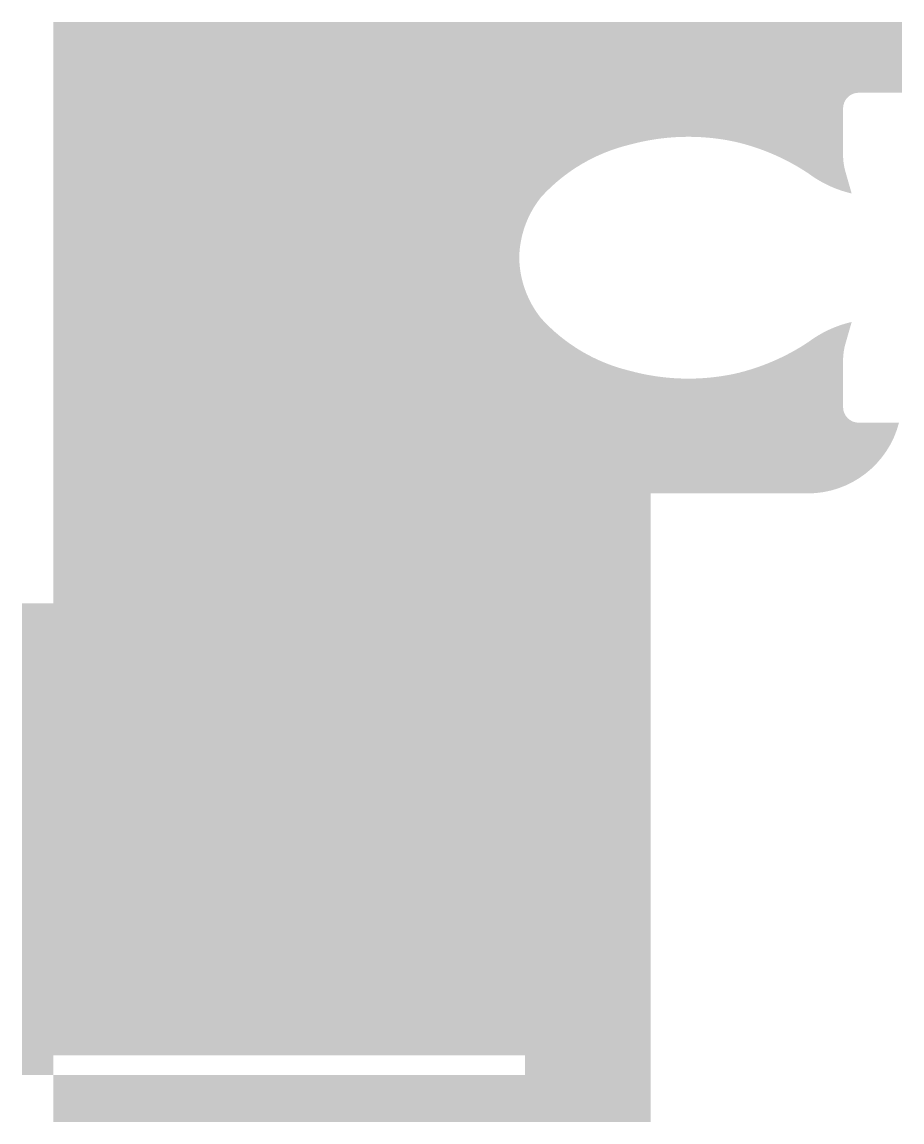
# Model space of a CAD drawing. Header units: metres. Extents: x -292.6 to -236.6, y 536.7 to 606.7.
import ezdxf

# ---------------------------------------------------------------- set-up
doc = ezdxf.new("R2010")
doc.units = ezdxf.units.M

msp = doc.modelspace()

# ---------------------------------------------------------------- hatches: boundary and pattern name
at = {"layer": 'HATCH'}
h = msp.add_hatch(color=7, dxfattribs=at)
h.dxf.hatch_style = 1
edge = h.paths.add_edge_path()
edge.add_line((-290.6467549817548, 606.6831868166429), (-236.6467529817549, 606.6831868166429))
edge.add_line((-236.6467529817549, 606.6831868166429), (-236.6467529817549, 602.183186816643))
edge.add_line((-236.6467529817549, 602.183186816643), (-239.3967529817548, 602.1831868166432))
edge.add_arc((-239.3967529817548, 601.1831868166432), 1, 90, 180)
edge.add_line((-240.3967529817549, 601.1831868166432), (-240.3967529817549, 598.2434065952041))
edge.add_arc((-236.3967529817546, 598.2434065952041), 4.000000000000227, 180, 195.9453959009186)
edge.add_line((-240.2428487723182, 597.1445220836149), (-239.8506983209272, 595.7719955037462))
edge.add_arc((-238.2020369817549, 602.9282448166427), 7.343703999999841, 233.3470609999996, 257.0265235564532, ccw=False)
edge.add_arc((-250.4614579374639, 585.2535006618201), 14.17270187848152, 56.242486789972, 77.10847013945632)
edge.add_arc((-250.2417528974147, 585.229894566444), 14.14839719909901, 77.99713179139148, 105.3940012265789)
edge.add_arc((-251.3764948807135, 588.0531396925403), 11.13055315827159, 103.6199221980036, 137.6622118780855)
edge.add_arc((-254.6674067517855, 591.5731001433941), 6.338991224561746, 141.1485685513929, 179.004917675095)
edge.add_arc((-254.6674049781358, 591.7932738186813), 6.338993004097051, 180.9950852484391, 218.8514269938279)
edge.add_arc((-251.3764940522762, 595.3132361021816), 11.13055544014118, 222.3377952827885, 256.3800751203898)
edge.add_arc((-250.2417509707813, 598.1364916949713), 14.1484098787063, 254.606003914798, 282.0028520589987)
edge.add_arc((-250.4614636646557, 598.1128774585457), 14.17270826648029, 282.8915504504258, 303.7575197817308)
edge.add_arc((-238.2020327215583, 580.4381163689078), 7.34371708640956, 102.97348703037142, 126.6529124903449, ccw=False)
edge.add_line((-239.8506983209272, 587.5943781295395), (-240.2428487723181, 586.2218515496713))
edge.add_arc((-236.3967529817546, 585.1229670380816), 4.000000000000229, 164.0546040990754, 180)
edge.add_line((-240.3967529817549, 585.1229670380816), (-240.3967529817549, 582.1831868166428))
edge.add_arc((-239.3967529817548, 582.1831868166428), 1, 180, 270)
edge.add_line((-239.3967529817548, 581.1831868166429), (-236.8372779624437, 581.1831868166429))
edge.add_arc((-242.6467529817549, 582.6831868166429), 5.999999999999998, 270, 345.52248781406894, ccw=False)
edge.add_line((-242.6467529817549, 576.683186816643), (-252.6467529817548, 576.683186816643))
edge.add_line((-252.6467529817548, 576.683186816643), (-252.6467529817548, 536.6831868166429))
edge.add_line((-252.6467529817548, 536.6831868166428), (-290.6467549817551, 536.6831868166427))
edge.add_line((-290.6467549817551, 536.6831868166428), (-290.6467549817551, 539.6831868166429))
edge.add_line((-290.6467549817551, 539.6831868166429), (-260.6467549817551, 539.6831868166429))
edge.add_line((-260.6467549817551, 539.6831868166429), (-260.6467549817551, 540.933186816645))
edge.add_arc((-290.6655770780651, 539.6363724552758), 30.04682025668881, 2.473642013580814, 89.96410845668574)
edge.add_line((-290.6467549817548, 569.6831868166428), (-290.6467549817548, 606.6831868166429))
edge = h.paths.add_edge_path()
edge.add_arc((-290.66557707807, 539.6363724552758), 30.04682025668879, 2.4736420135809, 89.96410845685028, ccw=False)
edge.add_line((-260.6467549817601, 540.933186816645), (-290.646754981846, 540.933186816645))
edge.add_line((-290.646754981846, 540.933186816645), (-290.6467549817551, 539.6831868166429))
edge.add_line((-290.6467549817551, 539.6831868166429), (-292.6467549817551, 539.6831868166429))
edge.add_line((-292.6467549817551, 539.6831868166429), (-292.646754981846, 569.6831868166429))
edge.add_line((-292.646754981846, 569.6831868166428), (-290.646754981846, 569.6831868166428))

doc.saveas('drawing.dxf')
